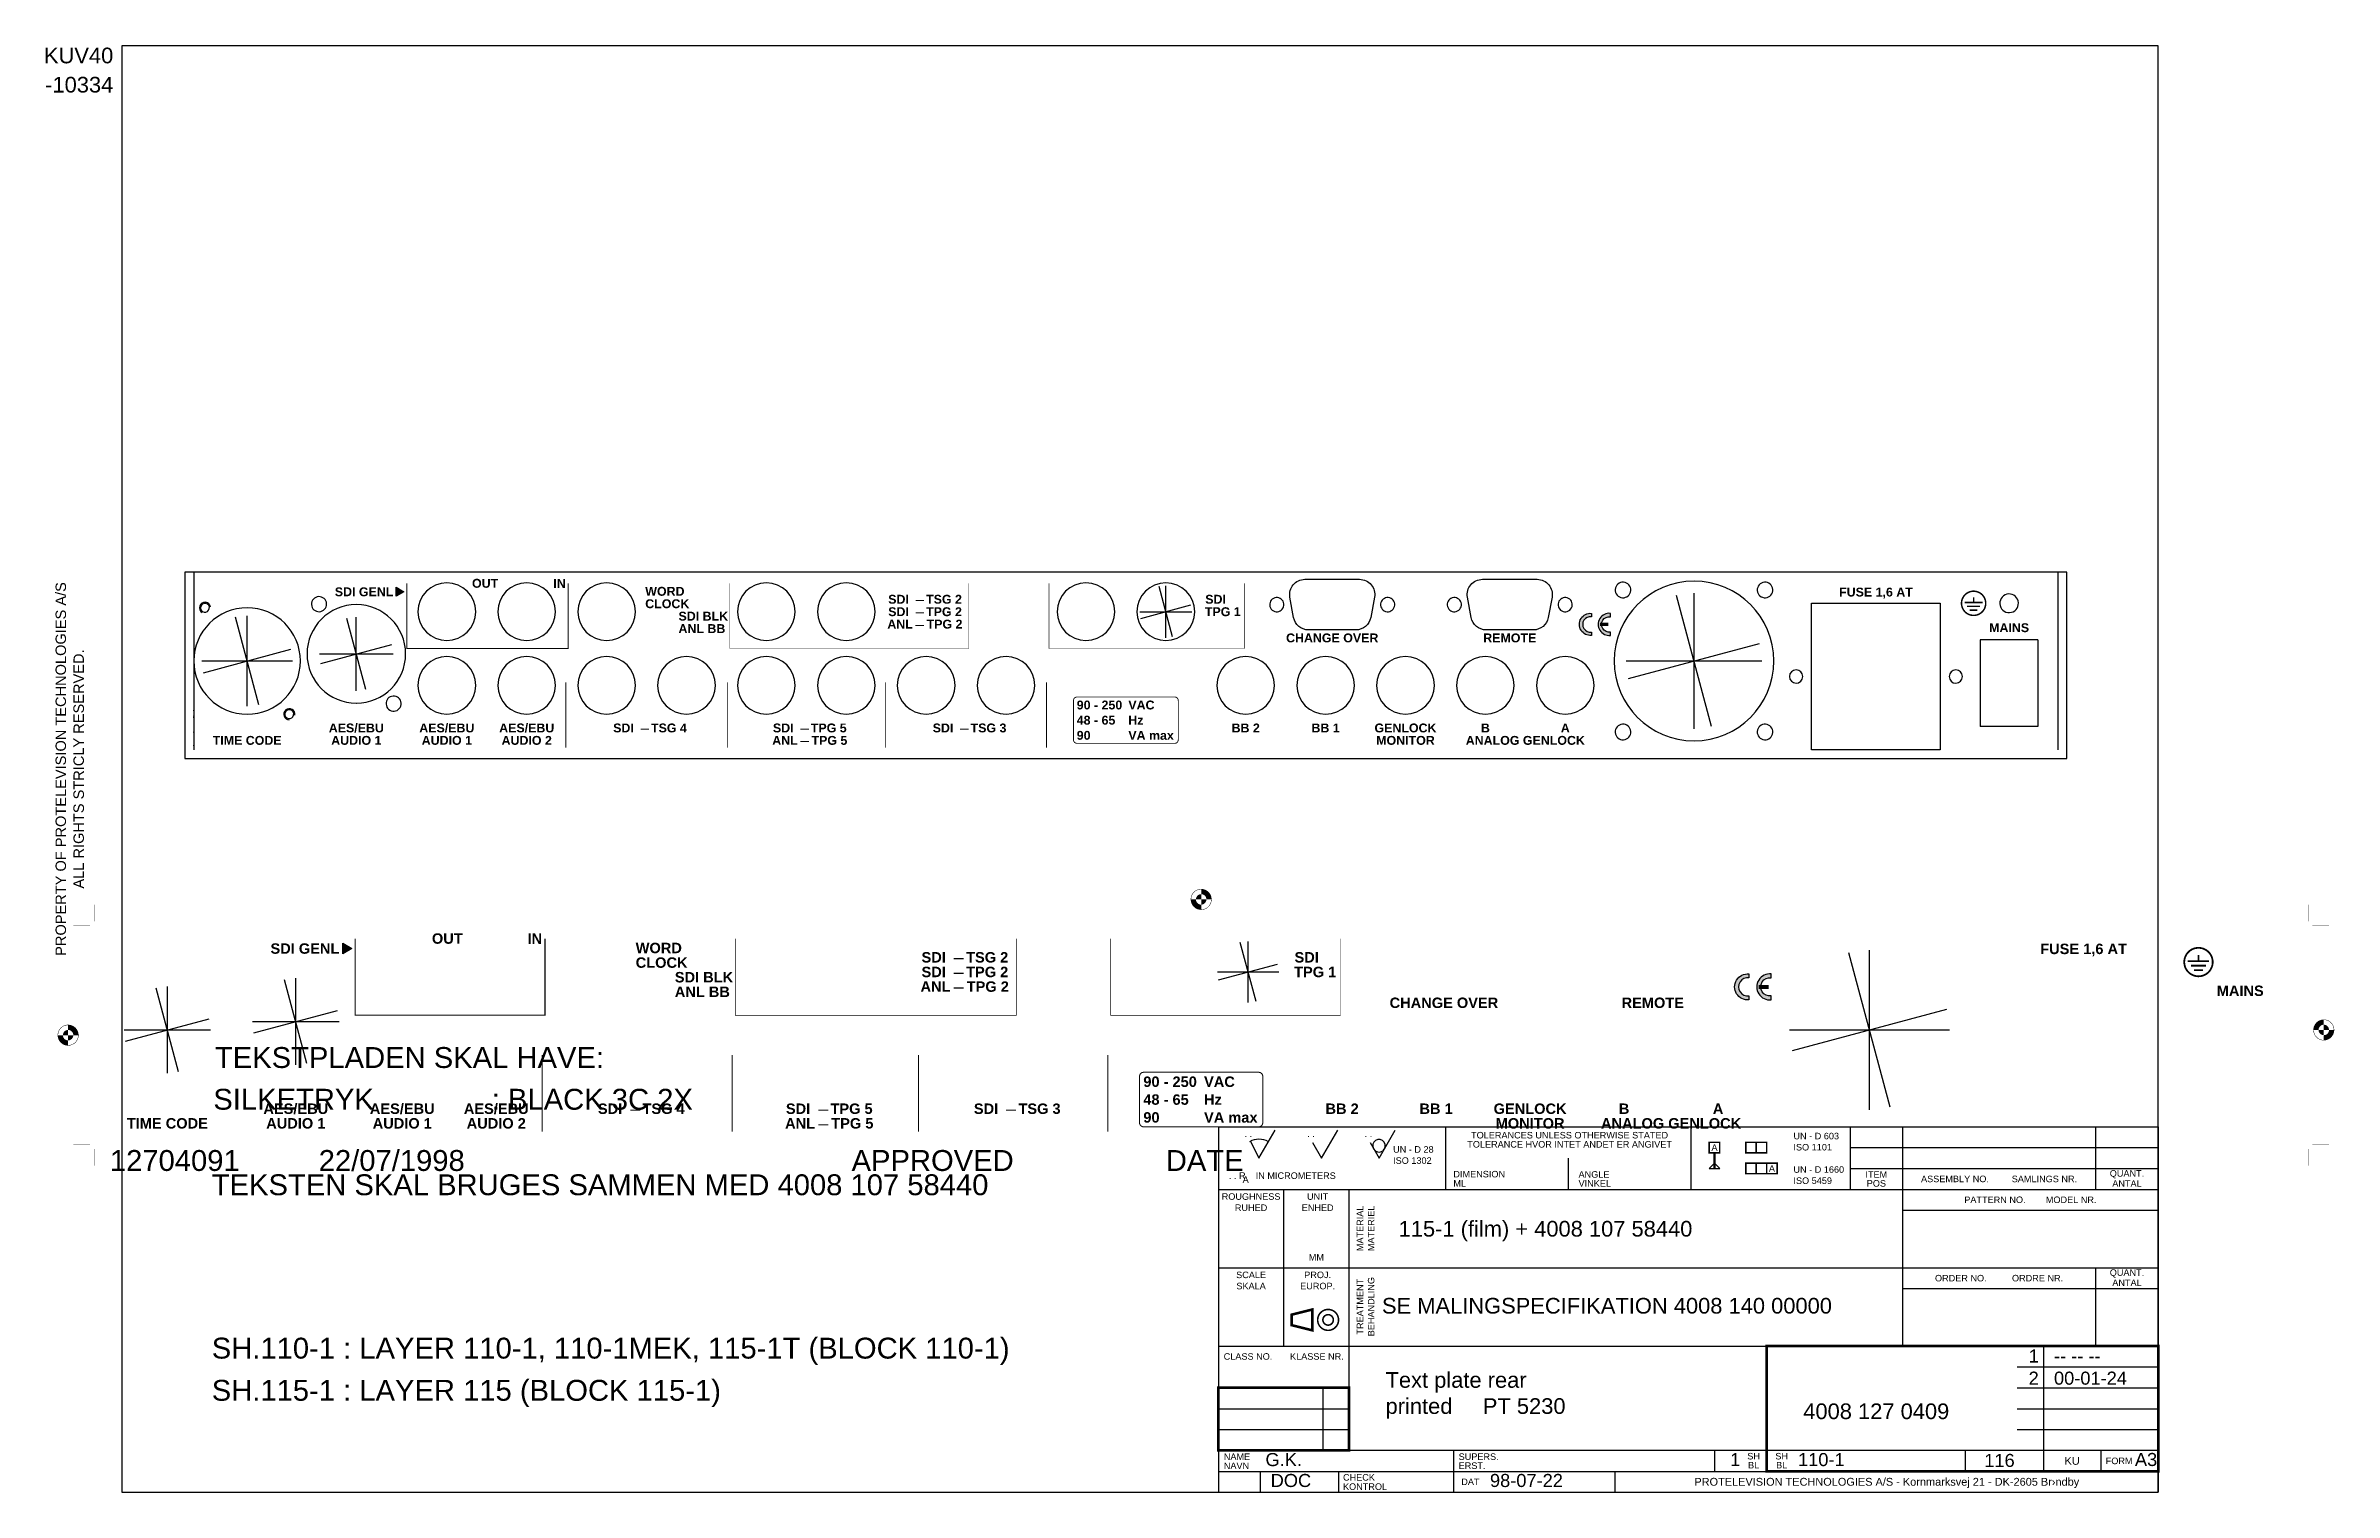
# Model space of a CAD drawing. Extents: x 5 to 444, y 10 to 287.
import ezdxf
from ezdxf.enums import TextEntityAlignment as Align

# ---------------------------------------------------------------- set-up
doc = ezdxf.new("R2010")
doc.units = 0
doc.header["$MEASUREMENT"] = 0
doc.linetypes.add('CENTER', pattern=[2, 1.25, -0.25, 0.25, -0.25])
doc.layers.get('0').update_dxf_attribs({"linetype": 'CONTINUOUS'})
for name, color, linetype in [('110-1', 10, 'CONTINUOUS'), ('110-1MEK', 3, 'CONTINUOUS'), ('115', 7, 'CONTINUOUS'), ('115-1T', 7, 'CONTINUOUS'), ('README', 10, 'CONTINUOUS')]:
    doc.layers.add(name, color=color, linetype=linetype)
doc.styles.add('ariab', font='')
doc.styles.get("Standard").update_dxf_attribs({"font": 'ARIAL.TTF'})
doc.styles.get('ariab').set_extended_font_data('Arial MT', bold=True)

# ---------------------------------------------------------------- blocks, each defined once
blk = doc.blocks.new('110-1')
at = {"layer": '115-1T'}
blk.add_hatch(color=256, dxfattribs=at).paths.add_polyline_path([(62.27446059300604, 115.1317923854334), (64.01041065038967, 114.1295411525032), (62.27446059300604, 113.1272899195731)])
h = blk.add_hatch(color=256, dxfattribs=at)
edge = h.paths.add_edge_path()
edge.add_arc((331.3592156547113, 106.7698180768158), 2.499999999999981, 84.26082952273327, 275.73917047726684, ccw=False)
edge.add_line((331.6092156547113, 109.2572866695822), (331.6092156547113, 108.5018688843847))
edge.add_arc((331.3592156547113, 106.7698180768158), 1.750000000000004, 81.78678929826182, 278.2132107017381)
edge.add_line((331.6092156547113, 105.0377672692468), (331.6092156547113, 104.2823494840491))
edge = h.paths.add_edge_path()
edge.add_arc((335.6092156547113, 106.7698180768158), 1.749999999999989, 81.78678929826191, 278.2132107017382, ccw=False)
edge.add_line((335.8592156547113, 108.5018688843845), (335.8592156547113, 109.2572866695822))
edge.add_arc((335.6092156547113, 106.7698180768158), 2.499999999999981, 84.26082952273318, 275.7391704772667)
edge.add_line((335.8592156547113, 104.2823494840491), (335.8592156547113, 105.0377672692468))
at = {"layer": '110-1MEK'}
for p, q in [((14.69153005831843, 118.5267123287669), (14.69153005831843, 76.52671232876706)), ((438.6915300583185, 118.5254123287669), (14.69153005831856, 118.5254123287669)), ((16.69153005831847, 118.5267123287669), (16.69153005831847, 78.52671232876708)), ((436.6915300583185, 118.5267123287669), (436.6915300583185, 78.52671232876708)), ((438.6915300583185, 76.52671232876706), (438.6915300583185, 118.5267123287669)), ((381.1915300583184, 78.52671232876708), (381.1915300583184, 111.5267123287669)), ((381.1915300583184, 111.5267123287669), (410.1915300583184, 111.5267123287669)), ((410.1915300583184, 111.5267123287669), (410.1915300583184, 78.52671232876708)), ((432.1915300583183, 103.2767123287669), (419.1915300583183, 103.2767123287669)), ((419.1915300583183, 103.2767123287669), (419.1915300583183, 83.77671232876705)), ((432.1915300583183, 103.2767123287669), (432.1915300583183, 83.77671232876705)), ((432.1915300583183, 83.77671232876705), (419.1915300583183, 83.77671232876705)), ((410.1915300583184, 78.52671232876708), (381.1915300583184, 78.52671232876708)), ((14.69153005831843, 76.52671232876706), (438.6915300583185, 76.52671232876706))]:
    blk.add_line(p, q, dxfattribs=at)
for points in [[(263.6594624436903, 112.927268273728, -0.4673354665998769), (267.0057967566133, 116.928971411624), (279.353512443204, 116.928971411624, -0.4688453271497682), (282.6968248792381, 112.9106980456602), (281.8461543128916, 108.31069804566, -0.3616137540369309), (278.5028418768575, 105.528971411624), (267.8329210590575, 105.528971411624, -0.3630148289364383), (264.4865867461344, 108.327268273728), (263.6588031126728, 112.9309351018844, -0.4673354665998769)], [(303.6594624436903, 112.9272682737282, -0.4673354665998769), (307.0057967566134, 116.928971411624), (319.3535124432041, 116.928971411624, -0.4688453271497682), (322.6968248792381, 112.9106980456602), (321.8461543128916, 108.31069804566, -0.3616137540369309), (318.5028418768576, 105.528971411624), (307.8329210590575, 105.528971411624, -0.3630148289364383), (304.4865867461345, 108.327268273728), (303.6588031126727, 112.9309351018844)]]:
    blk.add_lwpolyline(points, format="xyb", dxfattribs=at)
at = {"layer": '110-1MEK', "linetype": 'Continuous'}
for centre, radius, start, end in [((73.68725346113348, 109.6341205766889), 6.5, 90.00009830413931, 89.99999999999977), ((91.68725346113348, 109.6341205766889), 6.5, 90.00009830413931, 89.99999999999977), ((109.6872534611335, 109.6341205766889), 6.5, 90.00000000000024, 89.99990169586066), ((145.6872534611334, 109.6341205766887), 6.5, 90.00000000000024, 89.99990169586066), ((163.6872534611334, 109.6341205766887), 6.5, 90.00000000000024, 89.99990169586066), ((217.6872534611333, 109.6341205766889), 6.5, 90.00000000000024, 89.99990169586066), ((235.6872534611333, 109.6341205766889), 6.5, 90.00000000000024, 89.99990169586066), ((73.68725346113348, 93.03412057668885), 6.5, 90.00000000000024, 89.99990169586066), ((91.68725346113348, 93.03412057668885), 6.5, 90.00000000000024, 89.99990169586066), ((109.6872534611335, 93.03412057668885), 6.5, 90.00000000000024, 89.99990169586066), ((127.6872534611334, 93.03412057668885), 6.5, 90.00000000000024, 89.99990169586066), ((145.6872534611334, 93.03412057668885), 6.5, 90.00000000000024, 89.99990169586066), ((163.6872534611334, 93.03412057668885), 6.5, 90.00000000000024, 89.99990169586066), ((181.6872534611333, 93.03412057668885), 6.5, 90.00000000000024, 89.99990169586066), ((199.6872534611333, 93.03412057668885), 6.5, 90.00000000000024, 89.99990169586066), ((253.6872534611331, 93.03412057668885), 6.5, 90.00000000000024, 89.99990169586066), ((271.6872534611332, 93.03412057668885), 6.5, 90.00000000000024, 89.99990169586066), ((289.6872534611332, 93.03412057668885), 6.5, 90.00000000000024, 89.99990169586066), ((307.6872534611331, 93.03412057668885), 6.5, 90.00000000000024, 89.99990169586066), ((325.6872534611332, 93.03412057668885), 6.5, 90.00000000000024, 89.99990169586066), ((377.6915300583183, 95.02671232876708), 1.5, 89.87443602826643, 89.87412619232877), ((413.6915300583184, 95.02671232876708), 1.5, 90.12587380767121, 90.1255639717336)]:
    blk.add_arc(centre, radius, start, end, dxfattribs=at)
at = {"layer": '110-1MEK'}
for centre, radius, start, end in [((354.6948177295514, 98.52953342950931), 18, 270.0001067631045, 269.999999999999), ((338.6948177295514, 114.5295334295093), 1.75, 85.9085411332048, 85.90763285667096), ((370.6948177295513, 114.5295334295093), 1.75, 94.09236714332904, 94.0914588667952), ((425.6915300583184, 111.5267123287669), 2.1, 272.9642037559218, 272.9624398059805), ((28.69481772955139, 98.52953342950931), 12, 90, 89.99994040607616), ((19.1948177295514, 110.5295334295093), 1.25, 5.710635610225794, 240.7011812490242), ((19.1948177295514, 110.5295334295093), 1, 78.18019582229446, 78.1589332897021), ((53.29481772955141, 100.1295334295092), 11.1, 270.0217223615691, 270), ((44.89481772955139, 111.3295334295093), 1.7, 272.7202676712737, 272.7175071860072), ((260.6899176792292, 111.228971411624), 1.6, 28.05757954221025, 27.96068303716584), ((285.6693915205882, 111.228971411624), 1.6, 152.039316962834, 151.9424204577896), ((300.6899176792292, 111.228971411624), 1.6, 28.05757954221025, 27.96068303716584), ((325.6693915205882, 111.228971411624), 1.6, 152.039316962834, 151.9424204577896), ((38.19481772955139, 86.52953342950931), 1.25, 349.292495052947, 268.9155903193845), ((61.6948177295514, 88.92953342950929), 1.7, 82.83624577137215, 82.83192700216664), ((38.19481772955139, 86.52953342950931), 1, 78.18019582229446, 78.1589332897021), ((338.6948177295514, 82.52953342950931), 1.75, 274.0923671433289, 274.0914588667952), ((370.6948177295513, 82.52953342950931), 1.75, 265.9085411332046, 265.9076328566708)]:
    blk.add_arc(centre, radius, start, end, dxfattribs=at)
at = {"layer": '110-1MEK', "color": 0, "linetype": 'ByBlock'}
for p in [(16.69153005831858, 87.37671232876707), (16.69153005831858, 86.12671232876707), (16.69153005831858, 85.82671232876689), (16.69153005831858, 82.52671232876693), (16.69153005831858, 79.52671232876693), (16.69153005831858, 79.52671232876693), (16.69153005831858, 79.52671232876693), (16.69153005831858, 79.52671232876693)]:
    blk.add_point(p, dxfattribs=at)
at = {"layer": '115-1T'}
blk.add_lwpolyline([(62.27446059300604, 115.1317923854334), (64.01041065038967, 114.1295411525032), (62.27446059300604, 113.1272899195731)], close=True, dxfattribs=at)
for points, const_width in [([(101.022136722637, 116.0254123287669), (101.022136722637, 101.3341411532425), (64.68729999999995, 101.3341411532425), (64.68729999999995, 116.0254123287669)], 0.2), ([(137.4676021026121, 116.0254123287669), (137.4676021026121, 101.3341411532425), (191.3091911784904, 101.3341411532425), (191.3091911784904, 116.0254123287669)], 0.1), ([(209.3561331029968, 116.0254123287669), (209.3561331029968, 101.3341411532425), (253.3766336250816, 101.3341411532425), (253.3766336250816, 116.0254123287669)], 0.1), ([(179.321155378269, 112.1687569908943), (181.2354755770961, 112.1687569908943)], 0.225), ([(179.321155378269, 109.3653994656024), (181.2354755770961, 109.3653994656024)], 0.225), ([(415.6463707639887, 111.6946321373291), (419.7366893526448, 111.6946321373291)], 0.340859882388008), ([(416.2350700568691, 110.8424824313591), (419.1479900597647, 110.8424824313591)], 0.340859882388008), ([(416.8333666051621, 109.990332725389), (418.5496935114715, 109.990332725389)], 0.340859882388008), ([(417.6915300583168, 111.6946321373291), (417.6915300583168, 112.8930075065152)], 0.340859882388008), ([(179.2811968942533, 106.5579085260942), (181.1955170930804, 106.5579085260942)], 0.225), ([(333.4842156547113, 106.7698180768158), (335.3592156547113, 106.7698180768158)], 0.7500000000000002), ([(100.4859229607284, 79.02671232876706), (100.4859229607284, 93.7179835042915)], 0.2), ([(136.8885839615383, 79.02671232876706), (136.8885839615383, 93.7179835042915)], 0.2), ([(172.5701572297881, 79.02671232876706), (172.5701572297881, 93.7179835042915)], 0.2), ([(208.8043496924788, 79.02671232876706), (208.8043496924788, 93.7179835042915)], 0.2), ([(117.3437634207265, 83.17564965402705), (119.2580836195537, 83.17564965402705)], 0.225), ([(153.3437634207265, 83.17564965402705), (155.2580836195536, 83.17564965402705)], 0.225), ([(189.3437634207264, 83.17564965402705), (191.2580836195536, 83.17564965402705)], 0.225), ([(153.3437634207265, 80.36626615251923), (155.2580836195536, 80.36626615251923)], 0.225)]:
    blk.add_lwpolyline(points, dxfattribs=dict(at, const_width=const_width))
for points in [[(237.201344874983, 103.9834544928977), (234.1731620472835, 115.2847866604799)], [(235.6872534611333, 103.7841205766889), (235.6872534611333, 115.4841205766888)], [(354.6948177295512, 83.22953342950962), (354.6948177295512, 113.8295334295089)], [(31.33477198959711, 88.67709000136074), (26.05486346950571, 108.3819768576578)], [(28.69481772955142, 88.3295334295092), (28.69481772955142, 108.7295334295093)], [(53.29481772955138, 91.8420334295092), (53.29481772955138, 108.4170334295092)], [(229.8372534611333, 109.6341205766889), (241.5372534611333, 109.6341205766889)], [(230.0365873773421, 108.120029162839), (241.3379195449243, 111.1482119905385)], [(358.6547491196199, 83.75086828728682), (350.7348863394827, 113.3081985717316)], [(55.43978056583853, 92.1244231441386), (51.14985489326425, 108.1346437148799)], [(18.49481772955131, 98.52953342950931), (38.89481772955138, 98.52953342950931)], [(18.84237430140285, 95.8895791694636), (38.54726115769995, 101.169487689555)], [(45.0073177295513, 100.1295334295092), (61.58231772955136, 100.1295334295092)], [(45.28970744418066, 97.98457059322216), (61.29992801492207, 102.2744962657964)], [(339.3948177295516, 98.52953342950931), (369.9948177295512, 98.52953342950931)], [(339.9161525873289, 94.56960203944084), (369.4734828717739, 102.4894648195777)]]:
    blk.add_lwpolyline(points, dxfattribs=at)
for points, const_width in [([(420.418409117421, 111.5267123287656, 738.7061684084105), (420.4183691403638, 111.5119467064692, 738.7061684084105)], 0.340859882388008), ([(238.4915320959608, 89.62214850893623), (238.4915320959608, 80.77417793117033, -0.4142135623730951), (237.6915320959608, 79.97417793117033), (215.6828817485731, 79.97417793117033, -0.4142135623730965), (214.8828817485731, 80.77417793117033), (214.8828817485731, 89.62214850893623, -0.4142135623730944), (215.6828817485731, 90.42214850893623), (237.6915320959608, 90.42214850893623, -0.4142135623730951), (238.4915320959608, 89.62214850893623)], 0.2)]:
    blk.add_lwpolyline(points, format="xyb", dxfattribs=dict(at, const_width=const_width))
for points in [[(331.6092156547113, 104.2823494840491, -1.105541596785134), (331.6092156547113, 109.2572866695822), (331.6092156547113, 108.5018688843847, 1.154700538379251), (331.6092156547113, 105.0377672692468)], [(335.8592156547113, 105.0377672692468, -1.154700538379251), (335.8592156547113, 108.5018688843845), (335.8592156547113, 109.2572866695822, 1.105541596785132), (335.8592156547113, 104.2823494840491)]]:
    blk.add_lwpolyline(points, format="xyb", close=True, dxfattribs=at)
at = {"layer": '115-1T', "style": 'ariab'}
for s, p in [('SDI GENL', (48.44637724889729, 113.118866348283)), ('OUT', (79.36204826849077, 115.0311339214762)), ('IN', (97.67778545313246, 115.0075056090252)), ('WORD', (118.3928348825259, 113.224288184808)), ('SDI', (244.5701572297881, 111.4368826959124)), ('CLOCK', (118.3928348825259, 110.4267124596424)), ('SDI BLK', (125.8821324775328, 107.6302478651925)), ('TPG 1', (244.4859229607284, 108.6341205766889)), ('ANL BB', (125.8821324775328, 104.8285965858674)), ('90 - 250 ', (215.6125437615748, 87.61358449417095)), (' VAC', (226.4620353374535, 87.61358449417095)), ('48 - 65 ', (215.6125437615748, 84.1962616595253)), ('90 ', (215.6125437615748, 80.77893882487963)), (' VA max', (226.4620353374535, 80.77893882487963)), (' Hz', (226.4620353374535, 84.1962616595253))]:
    blk.add_text(s, height=2, dxfattribs=at).set_placement(p)
for s, p in [('  SDI     TSG 2', (180.6646454186759, 111.4368838750717)), ('FUSE 1,6 AT', (395.6915300583183, 113.0560376323023)), ('  SDI     TPG 2', (180.6646454186759, 108.63352634978)), ('  ANL    TPG 2', (180.6246869346603, 105.8321324680139)), ('CHANGE OVER', (273.1796545999086, 102.7289397431095)), ('REMOTE', (313.1796545999087, 102.7289397431095)), ('MAINS', (425.691530058321, 105.0300379713319)), ('AES/EBU', (53.29481772955141, 82.44377653820455)), ('AES/EBU', (73.68725346113347, 82.44377653820455)), ('AES/EBU', (91.68725346113348, 82.44377653820455)), ('  SDI     TSG 4', (118.6872534611334, 82.44377653820455)), ('  SDI     TPG 5', (154.6872534611335, 82.44377653820455)), ('  SDI     TSG 3', (190.6872534611335, 82.44377653820455)), ('BB 2', (253.6872534611333, 82.44377653820455)), ('BB 1', (271.6872534611332, 82.44377653820455)), ('GENLOCK', (289.6872534611333, 82.44377653820455)), ('B', (307.6872534611335, 82.44377653820455)), ('A', (325.6872534611333, 82.44377653820455)), ('TIME CODE', (28.69481772955138, 79.6437766799858)), ('AUDIO 1', (53.29481772955141, 79.64377667984017)), ('AUDIO 1', (73.68725346113347, 79.64377667998578)), ('AUDIO 2', (91.68725346113348, 79.64377667998578)), ('  ANL    TPG 5', (154.6872534611335, 79.64049009443907)), ('MONITOR', (289.6872534611357, 79.64377667998589)), ('ANALOG GENLOCK', (316.6872534611333, 79.64377667998467))]:
    blk.add_text(s, height=2, dxfattribs=at).set_placement(p, align=Align.CENTER)
blk = doc.blocks.new('0')
for tag, p in [('NAME', (0, 0)), ('DATE', (10, 0))]:
    blk.add_attdef(tag, p, '', height=1)
at = {"flags": 1}
blk.add_attdef('LAYER', (20, 0), '', height=1, dxfattribs=at)
blk = doc.blocks.new('6')
at = {"const_width": 0.01}
for points in [[(-1, 0), (-0.2, 0)], [(0, -1), (0, -0.2)]]:
    blk.add_lwpolyline(points, dxfattribs=at)
blk = doc.blocks.new('1')
for points, const_width in [([(0, 0.4900000000000002, 0.4142135623730951), (-0.4900000000000002, 1e-16, 0.4142135623730951)], 0.02), ([(-0.375, 0, 0.4142135623730951), (-1e-16, -0.375, 0.4142135623730951)], 0.25), ([(0, 0.125, 0.4142135623730951), (-0.125, 0, 0.4142135623730951)], 0.25), ([(0.375, 0, 0.4142135623730951), (0, 0.375, 0.4142135623730951)], 0.25), ([(0, -0.125, 0.4142135623730951), (0.125, 0, 0.4142135623730951)], 0.25), ([(0, -0.4900000000000002, 0.4142135623730951), (0.4900000000000002, -1e-16, 0.4142135623730951)], 0.02)]:
    blk.add_lwpolyline(points, format="xyb", dxfattribs=dict(const_width=const_width))
blk = doc.blocks.new('115-1')
at = {"layer": '115-1T'}
blk.add_hatch(color=256, dxfattribs=at).paths.add_polyline_path([(62.27446059300604, 115.1317923854334), (64.01041065038967, 114.1295411525032), (62.27446059300604, 113.1272899195731)])
h = blk.add_hatch(color=256, dxfattribs=at)
edge = h.paths.add_edge_path()
edge.add_arc((331.3592156547113, 106.7698180768157), 2.499999999999982, 84.26082952273327, 275.73917047726684, ccw=False)
edge.add_line((331.6092156547113, 109.2572866695822), (331.6092156547113, 108.5018688843847))
edge.add_arc((331.3592156547113, 106.7698180768158), 1.750000000000032, 81.78678929826197, 278.2132107017381)
edge.add_line((331.6092156547113, 105.0377672692468), (331.6092156547113, 104.2823494840491))
edge = h.paths.add_edge_path()
edge.add_arc((335.6092156547113, 106.7698180768157), 1.749999999999962, 81.78678929826168, 278.2132107017384, ccw=False)
edge.add_line((335.8592156547113, 108.5018688843845), (335.8592156547113, 109.2572866695822))
edge.add_arc((335.6092156547113, 106.7698180768157), 2.499999999999996, 84.26082952273322, 275.7391704772668)
edge.add_line((335.8592156547113, 104.2823494840491), (335.8592156547113, 105.0377672692468))
blk.add_lwpolyline([(62.27446059300604, 115.1317923854334), (64.01041065038967, 114.1295411525032), (62.27446059300604, 113.1272899195731)], close=True, dxfattribs=at)
for points, const_width in [([(101.022136722637, 116.0254123287669), (101.022136722637, 101.3341411532425), (64.68729999999995, 101.3341411532425), (64.68729999999995, 116.0254123287669)], 0.2), ([(137.4676021026121, 116.0254123287669), (137.4676021026121, 101.3341411532425), (191.3091911784904, 101.3341411532425), (191.3091911784904, 116.0254123287669)], 0.1), ([(209.3561331029968, 116.0254123287669), (209.3561331029968, 101.3341411532425), (253.3766336250816, 101.3341411532425), (253.3766336250816, 116.0254123287669)], 0.1), ([(179.321155378269, 112.1687569908943), (181.2354755770961, 112.1687569908943)], 0.225), ([(415.6463707639887, 111.6946321373291), (419.7366893526448, 111.6946321373291)], 0.340859882388008), ([(416.2350700568691, 110.8424824313591), (419.1479900597647, 110.8424824313591)], 0.340859882388008), ([(416.8333666051621, 109.990332725389), (418.5496935114715, 109.990332725389)], 0.340859882388008), ([(417.6915300583168, 111.6946321373291), (417.6915300583168, 112.8930075065152)], 0.340859882388008), ([(179.2811968942533, 106.5579085260942), (181.1955170930804, 106.5579085260942)], 0.225), ([(179.321155378269, 109.3653994656024), (181.2354755770961, 109.3653994656024)], 0.225), ([(333.4842156547113, 106.7698180768158), (335.3592156547113, 106.7698180768158)], 0.7500000000000002), ([(100.4859229607284, 79.02671232876706), (100.4859229607284, 93.7179835042915)], 0.2), ([(136.8885839615383, 79.02671232876706), (136.8885839615383, 93.7179835042915)], 0.2), ([(172.5701572297881, 79.02671232876706), (172.5701572297881, 93.7179835042915)], 0.2), ([(208.8043496924788, 79.02671232876706), (208.8043496924788, 93.7179835042915)], 0.2), ([(117.3437634207265, 83.17564965402705), (119.2580836195537, 83.17564965402705)], 0.225), ([(153.3437634207265, 83.17564965402705), (155.2580836195536, 83.17564965402705)], 0.225), ([(189.3437634207264, 83.17564965402705), (191.2580836195536, 83.17564965402705)], 0.225), ([(153.3437634207265, 80.36626615251923), (155.2580836195536, 80.36626615251923)], 0.225)]:
    blk.add_lwpolyline(points, dxfattribs=dict(at, const_width=const_width))
for points in [[(237.201344874983, 103.9834544928977), (234.1731620472835, 115.2847866604799)], [(235.6872534611333, 103.7841205766889), (235.6872534611333, 115.4841205766888)], [(229.8372534611333, 109.6341205766889), (241.5372534611333, 109.6341205766889)], [(230.0365873773421, 108.120029162839), (241.3379195449243, 111.1482119905385)], [(358.6547491196199, 83.75086828728682), (350.7348863394827, 113.3081985717316)], [(354.6948177295512, 83.22953342950962), (354.6948177295512, 113.8295334295089)], [(30.83978056583855, 90.52442314413861), (26.54985489326428, 106.5346437148799)], [(28.69481772955142, 90.24203342950923), (28.69481772955142, 106.8170334295093)], [(55.43978056583853, 92.1244231441386), (51.14985489326425, 108.1346437148799)], [(53.29481772955138, 91.8420334295092), (53.29481772955138, 108.4170334295092)], [(45.28970744418066, 97.98457059322216), (61.29992801492207, 102.2744962657964)], [(339.9161525873289, 94.56960203944084), (369.4734828717739, 102.4894648195777)], [(20.40731772955132, 98.52953342950931), (36.98231772955138, 98.52953342950931)], [(20.68970744418071, 96.38457059322218), (36.69992801492209, 100.6744962657964)], [(45.0073177295513, 100.1295334295092), (61.58231772955136, 100.1295334295092)], [(339.3948177295516, 98.52953342950931), (369.9948177295512, 98.52953342950931)]]:
    blk.add_lwpolyline(points, dxfattribs=at)
for points, const_width in [([(420.418409117421, 111.5267123287656, 738.7061684084105), (420.4183691403638, 111.5119467064692, 738.7061684084105)], 0.340859882388008), ([(238.4915320959608, 89.62214850893623), (238.4915320959608, 80.77417793117033, -0.4142135623730951), (237.6915320959608, 79.97417793117033), (215.6828817485731, 79.97417793117033, -0.4142135623730965), (214.8828817485731, 80.77417793117033), (214.8828817485731, 89.62214850893623, -0.4142135623730944), (215.6828817485731, 90.42214850893623), (237.6915320959608, 90.42214850893623, -0.4142135623730951), (238.4915320959608, 89.62214850893623)], 0.2)]:
    blk.add_lwpolyline(points, format="xyb", dxfattribs=dict(at, const_width=const_width))
for points in [[(331.6092156547113, 104.2823494840491, -1.105541596785134), (331.6092156547113, 109.2572866695822), (331.6092156547113, 108.5018688843847, 1.154700538379251), (331.6092156547113, 105.0377672692468)], [(335.8592156547113, 105.0377672692468, -1.154700538379251), (335.8592156547113, 108.5018688843845), (335.8592156547113, 109.2572866695822, 1.105541596785132), (335.8592156547113, 104.2823494840491)]]:
    blk.add_lwpolyline(points, format="xyb", close=True, dxfattribs=at)
at = {"layer": '115-1T', "yscale": 4, "zscale": 4}
for name, p, xscale in [('1', (226.6915300583185, 123.5254123287669), 4), ('1', (9.691530058318431, 97.52671232876708), 4), ('1', (441.6915300583185, 98.52671232876708), -4), ('6', (14.69153005831842, 76.52671232876706), 4), ('6', (438.6915300583185, 76.52671232876706), -4)]:
    blk.add_blockref(name, p, dxfattribs=dict(at, xscale=xscale))
at = {"layer": '115-1T', "yscale": 4, "zscale": 4, "rotation": 180}
for p, xscale in [((14.69153005831844, 118.5254123287669), -4), ((14.69153005831844, 118.5254123287669), -4), ((438.6915300583185, 118.5254123287669), 4)]:
    blk.add_blockref('6', p, dxfattribs=dict(at, xscale=xscale))
at = {"layer": '115-1T', "xscale": 4, "yscale": 4, "zscale": 4}
for p, values in [((17.69153005831842, 71.52671232876706), {'NAME': '12704091', 'DATE': '22/07/1998'}), ((159.7369854768881, 71.52671232876706), {'NAME': 'APPROVED', 'DATE': '             DATE'})]:
    blk.add_blockref('0', p, dxfattribs=at).add_auto_attribs(values)
at = {"layer": '115-1T', "style": 'ariab'}
for s, p in [('SDI GENL', (48.44637724889729, 113.118866348283)), ('OUT', (79.36204826849077, 115.0311339214762)), ('IN', (97.67778545313246, 115.0075056090252)), ('WORD', (118.3928348825259, 113.224288184808)), ('CLOCK', (118.3928348825259, 110.4267124596424)), ('SDI BLK', (125.8821324775328, 107.6302478651925)), ('TPG 1', (244.4859229607284, 108.6341205766889)), ('SDI', (244.5701572297881, 111.4368826959124)), ('ANL BB', (125.8821324775328, 104.8285965858674)), ('90 - 250 ', (215.6125437615748, 87.61358449417095)), (' VAC', (226.4620353374535, 87.61358449417095)), ('48 - 65 ', (215.6125437615748, 84.1962616595253)), (' Hz', (226.4620353374535, 84.1962616595253)), ('90 ', (215.6125437615748, 80.77893882487963)), (' VA max', (226.4620353374535, 80.77893882487963))]:
    blk.add_text(s, height=2, dxfattribs=at).set_placement(p)
for s, p in [('FUSE 1,6 AT', (395.6915300583183, 113.0560376323023)), ('  SDI     TSG 2', (180.6646454186759, 111.4368838750717)), ('  SDI     TPG 2', (180.6646454186759, 108.63352634978)), ('  ANL    TPG 2', (180.6246869346603, 105.8321324680139)), ('MAINS', (425.691530058321, 105.0300379713319)), ('CHANGE OVER', (273.1796545999086, 102.7289397431095)), ('REMOTE', (313.1796545999087, 102.7289397431095)), ('AES/EBU', (53.29481772955141, 82.44377653820455)), ('AES/EBU', (73.68725346113347, 82.44377653820455)), ('AES/EBU', (91.68725346113348, 82.44377653820455)), ('  SDI     TSG 4', (118.6872534611334, 82.44377653820455)), ('  SDI     TPG 5', (154.6872534611335, 82.44377653820455)), ('  SDI     TSG 3', (190.6872534611335, 82.44377653820455)), ('BB 2', (253.6872534611333, 82.44377653820455)), ('BB 1', (271.6872534611332, 82.44377653820455)), ('GENLOCK', (289.6872534611333, 82.44377653820455)), ('B', (307.6872534611335, 82.44377653820455)), ('A', (325.6872534611333, 82.44377653820455)), ('TIME CODE', (28.69481772955138, 79.6437766799858)), ('AUDIO 1', (53.29481772955141, 79.64377667984017)), ('AUDIO 1', (73.68725346113347, 79.64377667998578)), ('AUDIO 2', (91.68725346113348, 79.64377667998578)), ('  ANL    TPG 5', (154.6872534611335, 79.64049009443907)), ('MONITOR', (289.6872534611357, 79.64377667998589)), ('ANALOG GENLOCK', (316.6872534611333, 79.64377667998467))]:
    blk.add_text(s, height=2, dxfattribs=at).set_placement(p, align=Align.CENTER)

msp = doc.modelspace()

# ---------------------------------------------------------------- linework, layer by layer
at = {"layer": '110-1'}
for p, q in [((410, 287), (20, 287)), ((20, 287), (20, 10)), ((410, 10), (410, 287)), ((255, 67), (255, 50)), ((275, 18), (275, 14)), ((253, 14), (253, 10)), ((20, 10), (410, 10))]:
    msp.add_line(p, q, dxfattribs=at)
for points in [[(230, 80), (410, 80)], [(230, 80), (230, 10)], [(236.1519237886465, 77.23205080756887), (237.7499999999999, 74), (240.8685888495277, 79.36650848224347)], [(248.0374851427603, 76.96980572580891), (249.75, 74), (252.8685888495278, 79.36650848224347)], [(259.0374851427603, 76.96980572580891), (260.7499999999999, 74), (263.8685888495278, 79.36650848224347)], [(273.4999999999999, 80), (273.4999999999999, 68)], [(320.5, 80), (320.5, 68)], [(351, 80), (351, 68)], [(361, 80), (361, 38)], [(398, 80), (398, 68)], [(410, 80), (410, 10)], [(351, 76), (410, 76)], [(297, 74), (297, 68)], [(351, 72), (410, 72)], [(230, 68), (410, 68)], [(242.5, 38), (242.5, 68)], [(255, 68), (255, 18)], [(361.0905294119906, 64.00669696654225), (410.0905294119906, 64.00669696654225)], [(230, 53), (410, 53)], [(398, 53), (398, 38)], [(361, 49), (410, 49)], [(230, 38), (410, 38)], [(388, 38), (388, 14)], [(383, 34), (410, 34)], [(250, 30), (250, 18)], [(383, 30), (410, 30)], [(230, 26), (255, 26)], [(230, 22), (255, 22)], [(383, 26), (410, 26)], [(383, 22), (410, 22)], [(410, 18), (230, 18)], [(275, 18), (275, 10)], [(325, 18), (325, 14)], [(335, 18), (335, 14)], [(373, 18), (373, 14)], [(399, 18), (399, 14)], [(230, 14), (410, 14)], [(238, 14), (238, 10)], [(253, 14), (253, 10)], [(306, 10), (306, 14)], [(230, 10), (410, 10)]]:
    msp.add_lwpolyline(points, dxfattribs=at)
for points, const_width in [([(324, 77), (326, 77), (326, 75), (324, 75)], 0.3), ([(331, 75), (333, 75), (333, 77), (331, 77)], 0.3), ([(333, 75), (335, 75), (335, 77), (333, 77)], 0.3), ([(331, 71), (333, 71), (333, 73), (331, 73)], 0.3), ([(333, 71), (335, 71), (335, 73), (333, 73)], 0.3), ([(335, 73), (337, 73), (337, 71), (335, 71)], 0.3), ([(335, 14), (410, 14), (410, 38), (335, 38)], 0.5)]:
    msp.add_lwpolyline(points, close=True, dxfattribs=dict(at, const_width=const_width))
for points, const_width in [([(325, 75), (325, 72)], 0.4), ([(244, 42), (248, 41), (248, 45), (244, 44), (244, 42)], 0.5), ([(230, 18), (255, 18), (255, 30), (230, 30), (230, 18)], 0.5)]:
    msp.add_lwpolyline(points, dxfattribs=dict(at, const_width=const_width))
msp.add_lwpolyline([(324, 72), (326, 72), (325, 73)], close=True, dxfattribs=at)
at = {"layer": '110-1', "color": 13}
for points, const_width in [([(249, 43, 1), (253, 43, 1)], 0.2999999999999998), ([(250, 43, 1), (252, 43, 1)], 0.2999999999999999)]:
    msp.add_lwpolyline(points, format="xyb", close=True, dxfattribs=dict(at, const_width=const_width))
at = {"layer": '110-1', "color": 2, "linetype": 'CENTER', "const_width": 0.02}
for points in [[(251, 46), (251, 40)], [(243, 43), (254, 43)]]:
    msp.add_lwpolyline(points, dxfattribs=at)
at = {"layer": '110-1'}
for centre, radius, start, end in [((237.7499999999999, 74), 3.605551275464017, 59.8382447180721, 119.8382447180721), ((260.7603144101784, 76.35859236105456), 1.214781746034139, 306.4847730898729, 299.2476703006309)]:
    msp.add_arc(centre, radius, start, end, dxfattribs=at)

# ---------------------------------------------------------------- block references
at = {"layer": '110-1', "xscale": 0.85, "yscale": 0.85, "zscale": 0.85}
msp.add_blockref('110-1', (19.58844319555119, 85.43410068301738), dxfattribs=at)
at = {"layer": '115'}
msp.add_blockref('115-1', (0, 0), dxfattribs=at)

# ---------------------------------------------------------------- texts
at = {"layer": '110-1'}
for s, p in [('KUV40', (18.34473215971343, 283.6412133135538)), ('-10334', (18.34473215971343, 278.0491635740691))]:
    msp.add_text(s, height=3, dxfattribs=at).set_placement(p, align=Align.RIGHT)
for s, p in [('PROPERTY OF PROTELEVISION TECHNOLOGIES A/S', (9.285714285714292, 148.5)), ('ALL RIGHTS STRICLY RESERVED.', (12.7142857142857, 148.5))]:
    msp.add_text(s, height=2, rotation=90, dxfattribs=at).set_placement(p, align=Align.CENTER)
for s, p in [('TOLERANCES UNLESS OTHERWISE STATED', (297.25, 77.74975577814449)), ('TOLERANCE HVOR INTET ANDET ER ANGIVET', (297.25, 76.00024422185551)), ('ROUGHNESS', (236.25, 66)), ('UNIT', (249, 66)), ('RUHED', (236.25, 63.86417322834645)), ('ENHED', (249, 63.86417322834645)), ('MM', (248.75, 54.3740157480315)), ('SCALE', (236.25, 51)), ('SKALA', (236.25, 48.86417322834645)), ('EUROP.', (249, 48.86417322834645)), ('PROJ.', (249, 51))]:
    msp.add_text(s, height=1.25, dxfattribs=at).set_placement(p, align=Align.CENTER)
for s, height, p in [('. .', 1.25, (235, 78)), ('. .', 1.25, (247, 78)), ('. .', 1.25, (258, 78)), ('UN - D 28', 1.25, (263.4515377956597, 75.02407734614562)), ('UN - D 603', 1.25, (340.1222111527, 77.58373823547443)), ('ISO 1101', 1.25, (340.1222111527, 75.4479114638209)), ('. . R    IN MICROMETERS', 1.25, (232, 70)), ('A', 1.25, (234.6336749910041, 69.24320691858551)), ('ISO 1302 ', 1.25, (263.4515377956597, 72.88825057449208)), ('DIMENSION', 1.25, (274.9937374510445, 70.28801997642456)), ('ANGLE', 1.25, (298.9650649737951, 70.2320191277991)), ('UN - D 1660', 1.25, (340.1222111527, 71.1762579205138)), ('ISO 5459', 1.25, (340.1222111527, 69.04043114886028)), ('ML', 1.25, (274.9937374510445, 68.52234765310455)), ('VINKEL', 1.25, (298.9650649737951, 68.52335771047628)), ('NAME', 1.249999999999998, (231.0280542054399, 16.17553048701874)), ('NAVN', 1.249999999999998, (231.0280542054399, 14.4370630058952)), ('CHECK', 1.25, (253.856761589515, 12.22404764596113)), ('SUPERS.', 1.25, (276, 16.19153286067387)), ('ERST.', 1.25, (276, 14.46198679032726)), ('KONTROL', 1.25, (253.856761589515, 10.44573543866218))]:
    msp.add_text(s, height=height, dxfattribs=at).set_placement(p)
for s, height, p in [('A', 1.25, (325, 76)), ('A', 1.25, (336, 72)), ('ITEM', 1.25, (356, 70.85433070866141)), ('ASSEMBLY NO.         SAMLINGS NR.', 1.25, (379.4999999999998, 70)), ('QUANT.', 1.25, (404, 70.89046010127923)), ('POS', 1.25, (356, 69.14566929133858)), ('PATTERN NO.        MODEL NR.', 1.25, (385.5, 66.00492125984252)), ('ANTAL', 1.25, (404, 69.11446115856327)), ('QUANT.', 1.249999999999998, (404, 51.89426435991213)), ('ORDER NO.          ORDRE NR.', 1.25, (379.4999999999998, 51)), ('ANTAL', 1.249999999999998, (404, 50.11065689993039)), ('CLASS NO.       KLASSE NR.', 1.25, (242.5, 36)), ('SH', 1.249999999999998, (332.4953008879645, 16.90498524823714)), ('SH', 1.249999999999998, (337.8685305792917, 16.90498524823714)), ('BL', 1.249999999999998, (332.4953008879645, 15.18873869770813)), ('BL', 1.249999999999998, (337.8685305792917, 15.18873869770813)), ('KU', 1.5, (393.5, 16)), ('FORM', 1.25, (402.5, 16)), ('DAT', 1.25, (278.2508281866458, 12)), ('PROTELEVISION TECHNOLOGIES A/S - Kornmarksvej 21 - DK-2605 Br›ndby', 1.5, (358, 11.81102362204724))]:
    msp.add_text(s, height=height, dxfattribs=at).set_placement(p, align=Align.MIDDLE)
for s, p in [('MATERIAL', (257.1054586197871, 60.53414778724725)), ('MATERIEL', (259.2412853914406, 60.53414778724725)), ('TREATMENT', (257.1054586197871, 45.53414778724725)), ('BEHANDLING', (259.2412853914406, 45.53414778724725))]:
    msp.add_text(s, height=1.25, rotation=90, dxfattribs=at).set_placement(p, align=Align.MIDDLE)
at = {"layer": '110-1', "color": 14}
for s, height, p in [('115-1 (film) + 4008 107 58440', 3, (264.5031277091338, 58.95571599938789)), ('SE MALINGSPECIFIKATION 4008 140 00000', 3, (261.3184743881025, 44.21303847525439)), ('1   -- -- --', 2.5, (385.1659741101235, 34.83837923969952)), ('Text plate rear', 3, (262, 30)), ('2   00-01-24', 2.5, (385.1659741101235, 30.59450687417541)), ('printed     PT 5230', 3, (262, 25)), ('4008 127 0409', 3, (342, 24)), ('G.K.', 2.5, (239, 15)), ('110-1', 2.5, (341, 15)), ('A3', 2.5, (405.5172989966748, 15.01942516083291)), ('DOC', 2.5, (240, 11)), ('98-07-22', 2.5, (282, 11)), ('1', 2.5, (328, 15)), ('116', 2.5, (376.6680236079613, 14.84382203354864))]:
    msp.add_text(s, height=height, dxfattribs=at).set_placement(p)
at = {"layer": 'README'}
for s, p in [('TEKSTPLADEN SKAL HAVE:', (37.80335087853845, 91.2468116343428)), ('SILKETRYK', (37.50224185656807, 83.25242884810336)), (': BLACK 3C 2X', (90.83557518990143, 83.25242884810336)), ('TEKSTEN SKAL BRUGES SAMMEN MED 4008 107 58440', (37.2011328345977, 66.87978004081454)), ('SH.110-1 : LAYER 110-1, 110-1MEK, 115-1T (BLOCK 110-1)', (37.2011328345977, 35.5931697719236)), ('SH.115-1 : LAYER 115 (BLOCK 115-1) ', (37.2011328345977, 27.51576319113012))]:
    msp.add_text(s, height=4, dxfattribs=at).set_placement(p)

doc.saveas('drawing.dxf')
